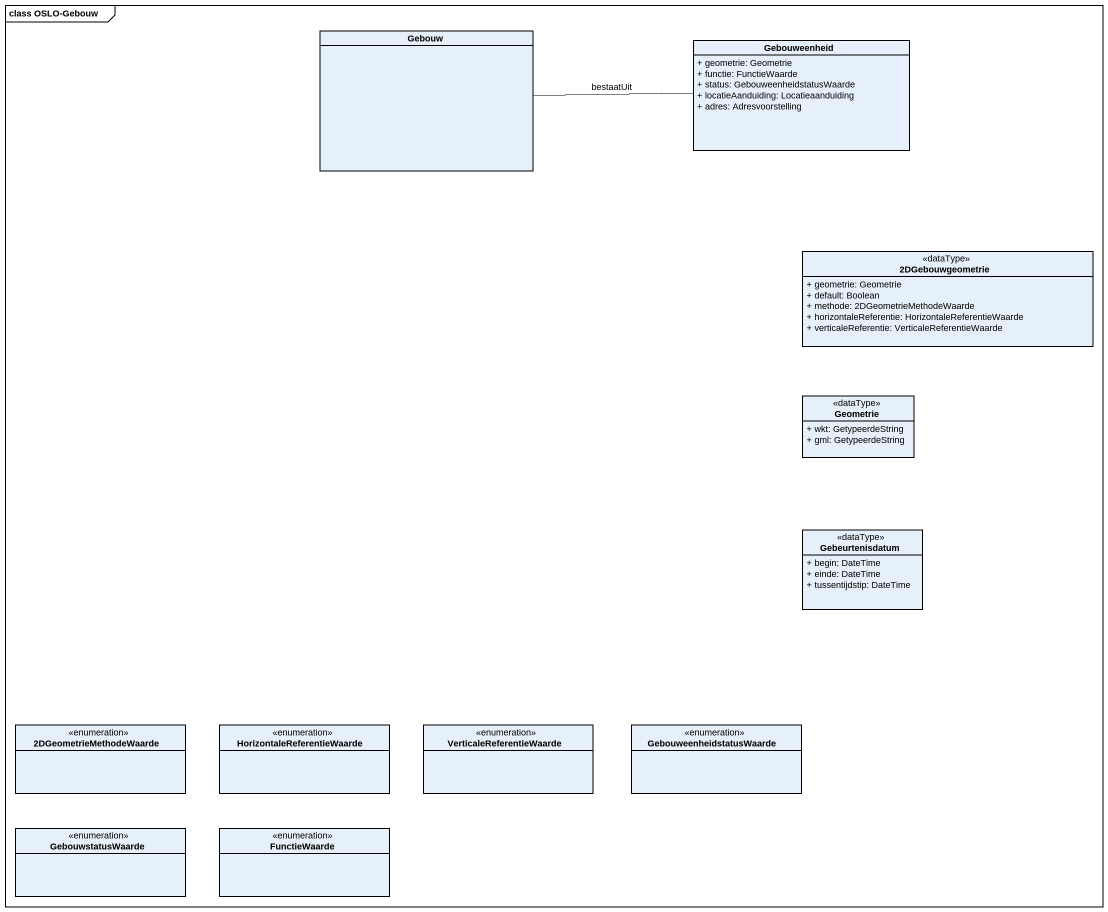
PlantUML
@startuml
mainframe class OSLO-Gebouw
hide circle
hide empty members
skinparam classAttributeIconSize 0
class Gebouw
class Gebouweenheid {
  + geometrie: Geometrie
  + functie: FunctieWaarde
  + status: GebouweenheidstatusWaarde
  + locatieAanduiding: Locatieaanduiding
  + adres: Adresvoorstelling
}
class "2DGebouwgeometrie" as c2DGebouwgeometrie <<dataType>> {
  + geometrie: Geometrie
  + default: Boolean
  + methode: 2DGeometrieMethodeWaarde
  + horizontaleReferentie: HorizontaleReferentieWaarde
  + verticaleReferentie: VerticaleReferentieWaarde
}
class Geometrie <<dataType>> {
  + wkt: GetypeerdeString
  + gml: GetypeerdeString
}
class Gebeurtenisdatum <<dataType>> {
  + begin: DateTime
  + einde: DateTime
  + tussentijdstip: DateTime
}
enum "2DGeometrieMethodeWaarde" as e2DGeometrieMethodeWaarde
enum HorizontaleReferentieWaarde
enum VerticaleReferentieWaarde
enum GebouweenheidstatusWaarde
enum GebouwstatusWaarde
enum FunctieWaarde
Gebouw -right- Gebouweenheid : bestaatUit
@enduml
